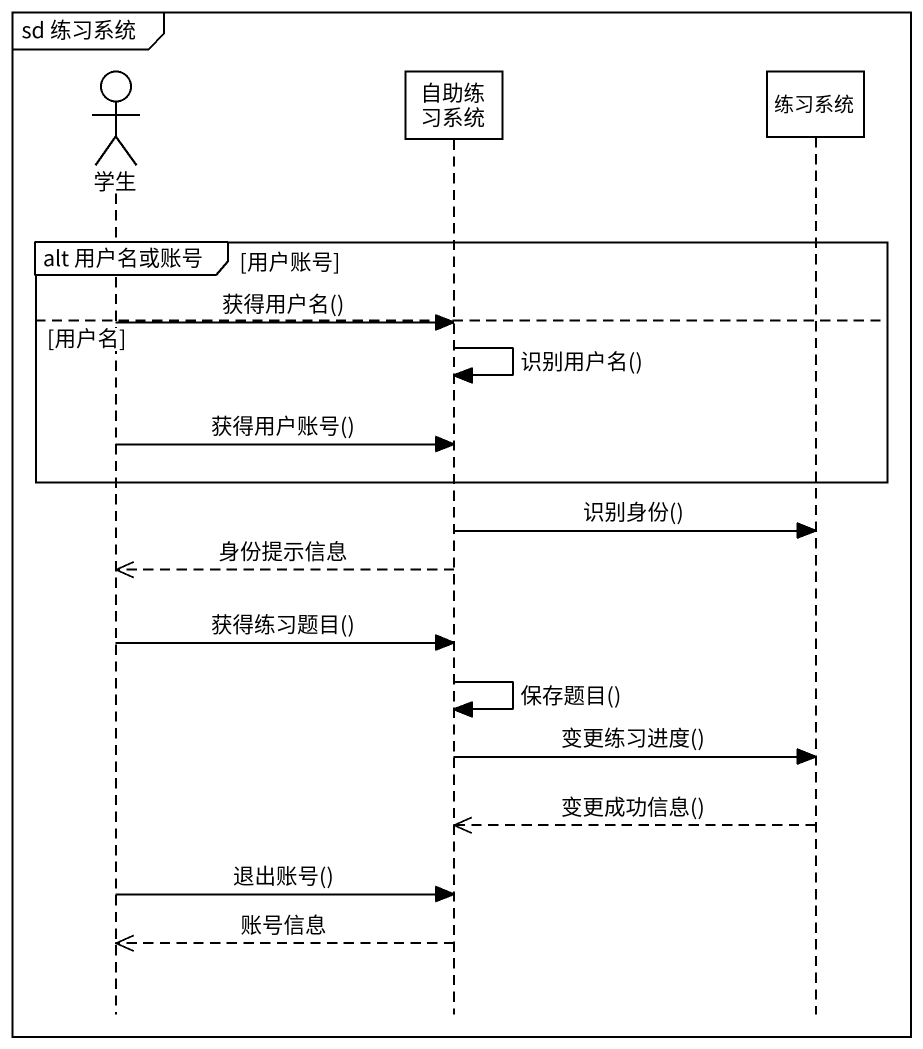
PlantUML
@startuml
mainframe sd 练习系统
hide footbox
actor 学生
participant 自助练习系统
participant 练习系统

group alt 用户名或账号 [用户账号]
else 用户名
  学生 -> 自助练习系统 : 获得用户名()
  自助练习系统 -> 自助练习系统 : 识别用户名()
  学生 -> 自助练习系统 : 获得用户账号()
end
自助练习系统 -> 练习系统 : 识别身份()
自助练习系统 -->> 学生 : 身份提示信息
学生 -> 自助练习系统 : 获得练习题目()
自助练习系统 -> 自助练习系统 : 保存题目()
自助练习系统 -> 练习系统 : 变更练习进度()
练习系统 -->> 自助练习系统 : 变更成功信息()
学生 -> 自助练习系统 : 退出账号()
自助练习系统 -->> 学生 : 账号信息
@enduml
